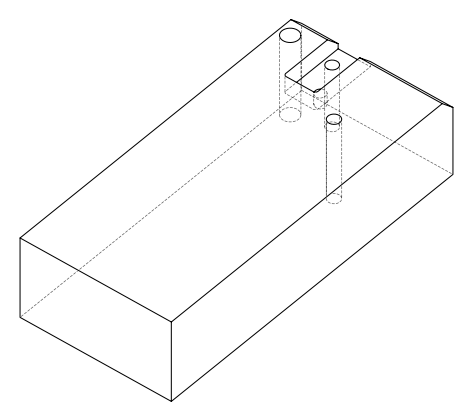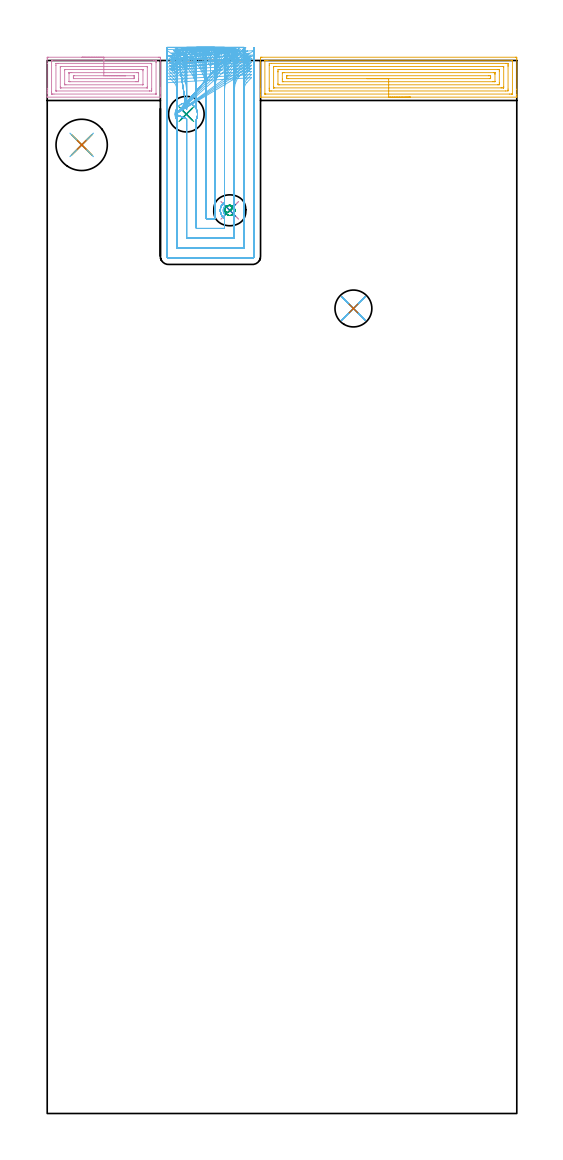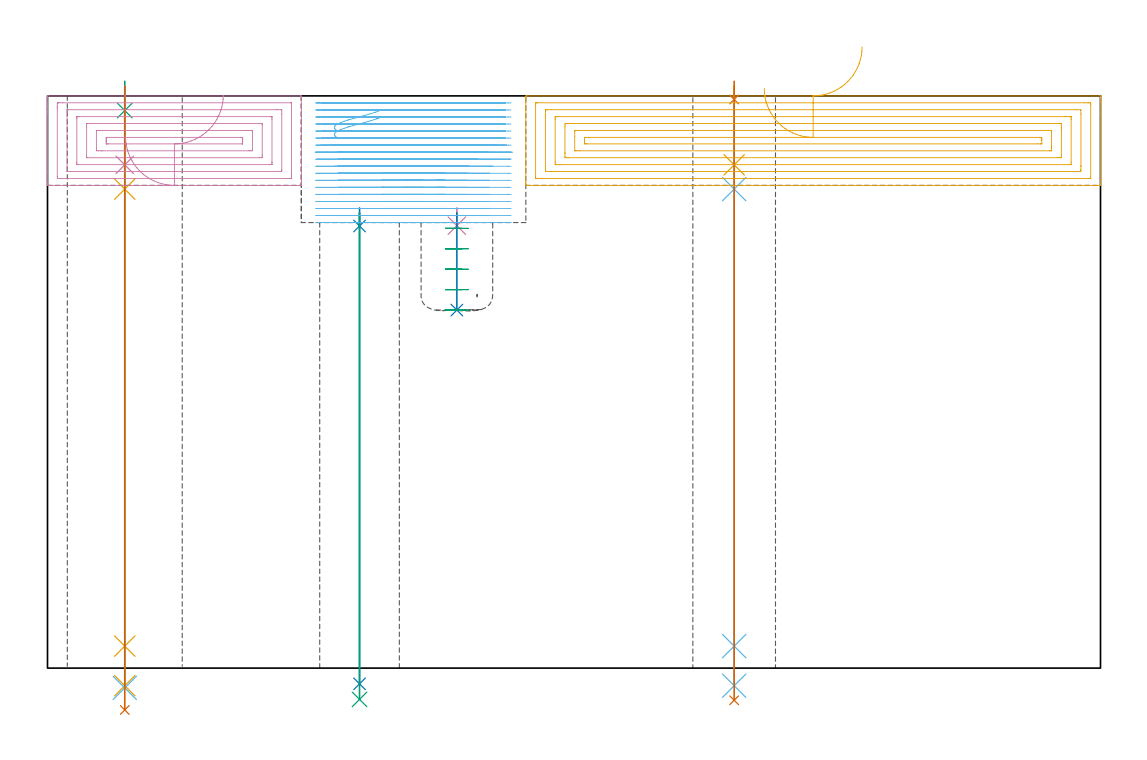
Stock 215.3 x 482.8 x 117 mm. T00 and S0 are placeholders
(PLAN: 18 operations, 13 tool changes, 58.2 min)
(1 SPOT_DRILL | STEP1HOLE | NXT0321_9005460120000 | 0.03 min | 3 mm3)
(2 SPOT_DRILL_1 | STEP1HOLE_1 | NXT0321_9005460120000 | 0.04 min | 2839 mm3)
(3 SPOT_DRILL_2 | STEP1HOLE_2 | NXT0321_9005460120000 | 0.05 min | 182 mm3)
(4 SPOT_DRILL_3 | STEP1POCKET | NXT0321_9005460120000 | 0.04 min | 2831 mm3)
(5 DRILL_BLIND_HOLE_INTO_CENTER | STEP1HOLE | NXT0301_065 | 0.07 min | 889 mm3)
(6 GUN_DRILL_THROUGH_HOLE | STEP1HOLE | UGT0307_006 | 0.58 min | 6562 mm3)
(7 DRILL_TO_ENLARGE_THROUGH_HOLE | STEP1HOLE | UGT0301_292 | 0.5 min | 18725 mm3)
(8 DRILL_THROUGH_HOLE_INTO_CENTER | STEP1HOLE_1 | NXT0301_065 | 0.39 min | 6302 mm3)
(9 DRILL_TO_ENLARGE_THROUGH_HOLE_1 | STEP1HOLE_1 | UGT0301_287 | 0.4 min | 15209 mm3)
(10 DRILL_BLIND_HOLE_INTO_CENTER_1 | STEP1HOLE_2 | NXT0301_065 | 0.07 min | 763 mm3)
(11 GUN_DRILL_THROUGH_HOLE_1 | STEP1HOLE_2 | UGT0307_006 | 0.57 min | 6561 mm3)
(12 DRILL_TO_ENLARGE_THROUGH_HOLE_2 | STEP1HOLE_2 | NXT0301_104 | 0.49 min | 10441 mm3)
(13 DRILL_TO_ENLARGE_THROUGH_HOLE_3 | STEP1HOLE_2 | UGT0301_056 | 0.51 min | 32737 mm3)
(14 DRILL_BLIND_HOLE_INTO_CENTER_2 | STEP1POCKET | NXT0301_128 | 0.09 min | 1974 mm3)
(15 MILL_ROUGH_BLIND_HOLE_CONTOUR | STEP1POCKET | UGT0201_089 | Spiral | 0.55 min | 2203 mm3)
(16 AREA_MILL | FG_CHAMFER_SURFACE | UGT0205_001 | 3.19 min | 9977 mm3)
(17 AREA_MILL_1 | FG_CHAMFER_SURFACE_1 | UGT0205_001 | 6.86 min | 20962 mm3)
(18 MILL_SLOT | SLOT_PARTIAL_RECTANGULAR | NXT0201_008 | Follow Part, ap 1.5, ae 75% | 43.83 min | 98975 mm3)
(TOOL NXT0321_9005460120000 | NC Spot Drill, 142deg, 12mm, Carbide, Uncoated | D12 PA142 FL30 Z2)
(TOOL NXT0301_065 | Carbide Drill 9.4mm [860.1-0940-075A1-MM 2214] | D9.4 PA140 FL98 Z2)
(TOOL UGT0307_006 | Gun Drill 9 mm | D9 PA130 FL24 Z1)
(TOOL UGT0301_292 | Twist Drill 16.9 mm | D16.9 PA118 FL120 Z2)
(TOOL UGT0301_287 | Twist Drill 16.3 mm | D16.3 PA118 FL125 Z2)
(TOOL NXT0301_104 | Carbide Drill 14mm [860.1-1400-112A1-MM 2214] | D14 PA140 FL123 Z2)
(TOOL UGT0301_056 | Twist Drill 23.5 mm | D23.5 PA118 FL155 Z2)
(TOOL NXT0301_128 | Carbide Drill 12mm [861.1-1200-036A1-GP GC34] | D12 PA150 FL37.4 Z2)
(TOOL UGT0201_089 | End mill 10 mm | D10 R3 FL22 Z4)
(TOOL UGT0205_001 | Chamfer Mill 20 x 3 x 45 deg. | D20 FL50 Z2)
(TOOL NXT0201_008 | ENDMILL 6mm [2P460-0600-NA 1630] | D6 FL26 Z6)
(OP 1 SPOT_DRILL)
G17 G21 G94 G90
T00 M6
G54
G17 G0 G90 X140.4 Y369.1 S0 M3
G43 Z127. H0
G94 G81 G98 Z116.273 F250. R120.
G80
M5
M2
(OP 2 SPOT_DRILL_1)
G17 G21 G94 G90
T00 M6
G54
G17 G0 G90 X63.8 Y458.2 S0 M3
G43 Z127. H0
G94 G81 G98 Z90.398 F250. R94.1
G80
M5
M2
(OP 3 SPOT_DRILL_2)
G17 G21 G94 G90
T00 M6
G54
G17 G0 G90 X15.8 Y444.1 S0 M3
G43 Z127. H0
G94 G81 G98 Z114. F250. R120.
G80
M5
M2
(OP 4 SPOT_DRILL_3)
G17 G21 G94 G90
T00 M6
G54
G17 G0 G90 X83.7 Y414.1 S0 M3
G43 Z127. H0
G94 G81 G98 Z90.467 F250. R94.1
G80
M5
M2
(OP 5 DRILL_BLIND_HOLE_INTO_CENTER)
G17 G21 G94 G90
T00 M6
G54
G17 G0 G90 X140.4 Y369.1 S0 M3
G43 Z127. H1
G94 G81 G98 Z102.9 F250. R119.
G80
M5
M2
(OP 6 GUN_DRILL_THROUGH_HOLE)
G17 G21 G94 G90
T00 M6
G54
G17 G0 G90 X140.4 Y369.1 M8
G43 Z127. H0
Z115.312
S716 M3
G94 G1 Z97.939 F125. M26
G4 X.084
Z4.5 F250.
G4 X.084
Z-3.598 F125.
G4 X.084
M5
M9
G0 Z115.312
Z127.
M2
(OP 7 DRILL_TO_ENLARGE_THROUGH_HOLE)
G17 G21 G94 G90
T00 M6
G54
G17 G0 G90 X140.4 Y369.1 S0 M3
G43 Z127. H0
G94 G73 G98 Z-6.577 F250. Q15.447 R119.
G80
M5
M2
(OP 8 DRILL_THROUGH_HOLE_INTO_CENTER)
G17 G21 G94 G90
T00 M6
G54
G17 G0 G90 X63.8 Y458.2 S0 M3
G43 Z127. H1
G94 G73 G98 Z-3.211 F250. Q8.574 R93.1
G80
M5
M2
(OP 9 DRILL_TO_ENLARGE_THROUGH_HOLE_1)
G17 G21 G94 G90
T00 M6
G54
G17 G0 G90 X63.8 Y458.2 S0 M3
G43 Z127. H0
G94 G73 G98 Z-6.397 F250. Q16.25 R93.1
G80
M5
M2
(OP 10 DRILL_BLIND_HOLE_INTO_CENTER_1)
G17 G21 G94 G90
T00 M6
G54
G17 G0 G90 X15.8 Y444.1 S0 M3
G43 Z127. H1
G94 G81 G98 Z102.9 F250. R119.
G80
M5
M2
(OP 11 GUN_DRILL_THROUGH_HOLE_1)
G17 G21 G94 G90
T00 M6
G54
G17 G0 G90 X15.8 Y444.1 M8
G43 Z127. H0
Z113.784
S716 M3
G94 G1 Z97.939 F125. M26
G4 X.084
Z4.5 F250.
G4 X.084
Z-3.598 F125.
G4 X.084
M5
M9
G0 Z113.784
Z127.
M2
(OP 12 DRILL_TO_ENLARGE_THROUGH_HOLE_2)
G17 G21 G94 G90
T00 M6
G54
G17 G0 G90 X15.8 Y444.1 S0 M3
G43 Z127. H1
G94 G73 G98 Z-4.048 F250. Q13.45 R119.
G80
M5
M2
(OP 13 DRILL_TO_ENLARGE_THROUGH_HOLE_3)
G17 G21 G94 G90
T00 M6
G54
G17 G0 G90 X15.8 Y444.1 S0 M3
G43 Z127. H0
G94 G73 G98 Z-8.56 F250. Q20.927 R119.
G80
M5
M2
(OP 14 DRILL_BLIND_HOLE_INTO_CENTER_2)
G17 G21 G94 G90
T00 M6
G54
G17 G0 G90 X83.7 Y414.1 S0 M3
G43 Z127. H1
G94 G81 G98 Z73.2 F250. R93.1
G80
M5
M2
(OP 15 MILL_ROUGH_BLIND_HOLE_CONTOUR)
G17 G21 G94 G90
T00 M6
G54
G17 G0 G90 X83.7 Y414.1 S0 M3
G43 Z127. H0
Z89.92
G94 G3 X83.903 Y416.247 R1.083 F250.
X81.392 Y414.54 R2.147
X83.26 Y411.792 R2.35
X81.392 Y414.54 R-2.35
X82.326 Y413.166 R1.175
X83.7 Y414.1 R1.175
G0 Z127.
Z85.74
G3 X83.903 Y416.247 R1.083
X81.392 Y414.54 R2.147
X83.26 Y411.792 R2.35
X81.392 Y414.54 R-2.35
X82.326 Y413.166 R1.175
X83.7 Y414.1 R1.175
G0 Z127.
Z81.56
G3 X83.903 Y416.247 R1.083
X81.392 Y414.54 R2.147
X83.26 Y411.792 R2.35
X81.392 Y414.54 R-2.35
X82.326 Y413.166 R1.175
X83.7 Y414.1 R1.175
G0 Z127.
Z77.38
G3 X83.903 Y416.247 R1.083
X81.392 Y414.54 R2.147
X83.26 Y411.792 R2.35
X81.392 Y414.54 R-2.35
X82.326 Y413.166 R1.175
X83.7 Y414.1 R1.175
G0 Z127.
Z73.2
G3 X83.903 Y416.247 R1.083
X81.392 Y414.54 R2.147
X83.26 Y411.792 R2.35
X81.392 Y414.54 R-2.35
X82.326 Y413.166 R1.175
X83.7 Y414.1 R1.175
G0 Z127.
M5
M2
(OP 16 AREA_MILL)
G17 G21 G94 G90
T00 M6
G54
G17 G0 G90 X15.95 Y484.3 S1061 M3
G43 Z127. H0
Z108.7
G94 G1 X15.988 Z107.828 F250.
X16.102 Z106.963
X16.291 Z106.112
X16.553 Z105.28
X16.887 Z104.474
X17.29 Z103.7
X17.758 Z102.964
X18.29 Z102.272
X18.879 Z101.629
X19.522 Z101.039
X20.214 Z100.508
X20.95 Z100.04
X21.724 Z99.637
X22.53 Z99.303
X23.362 Z99.041
X24.214 Z98.852
X25.078 Z98.738
X25.95 Z98.7
X50.935
X51.324 Y484.299 Z98.701
X51.709 Y484.295 Z98.703
X51.89 Y484.292 Z98.705
X51.894 Y483.916 Z99.081
X51.9 Y483.349 Z99.647
Y470.457 Z112.538
Y469.89 Z113.104
Y469.271 Z113.727
Y469.014 Z113.983
Y468.394 Z114.603
Y468.137 Z114.859
Y467.623 Z115.376
Y466.225 Z116.774
X51.897 Y466.11 Z116.883
X51.89 Y466.002 Z116.989
X51.769 Y466. Z117.
X0.13
X0.01 Y466.002 Z116.989
X0.003 Y466.11 Z116.883
X0. Y466.225 Z116.774
Y467.623 Z115.376
Y468.137 Z114.859
Y468.394 Z114.603
Y469.014 Z113.983
Y469.271 Z113.727
Y469.89 Z113.104
Y481.428 Z101.569
Y483.916 Z99.081
X0.004 Y484.23 Z98.767
X0.01 Y484.292 Z98.705
X0.074 Y484.299 Z98.699
X0.576 Y484.3 Z98.7
X25.95
Y482.886 Z100.114
X48.81
X49.544 Y482.884 Z100.116
X49.703 Y482.883 Z100.117
X49.866 Y482.879 Z100.121
X49.89 Y482.826 Z100.174
X49.896 Y482.693 Z100.307
X49.899 Y482.163 Z100.837
X49.9 Y481.812 Z101.188
X49.899 Y467.787 Z115.213
X49.892 Y467.436 Z115.564
X49.889 Y467.42 Z115.58
X49.886 Y467.418 Z115.582
X49.865 Y467.416 Z115.584
X49.819 Y467.415 Z115.585
X49.727 Y467.414 Z115.586
X3.09
X2.356 Y467.416 Z115.584
X2.197 Y467.417 Z115.583
X2.034 Y467.421 Z115.579
X2.01 Y467.474 Z115.526
X2.004 Y467.607 Z115.393
X2.001 Y468.137 Z114.863
X2. Y468.488 Z114.512
X2.001 Y482.513 Z100.487
X2.008 Y482.864 Z100.136
X2.011 Y482.88 Z100.12
X2.014 Y482.882 Z100.118
X2.035 Y482.885 Z100.116
X2.081 Y482.886 Z100.114
X2.173
X25.95
Y481.472 Z101.528
X47.575 Y481.471 Z101.529
X47.763 Y481.47 Z101.53
X47.825 Y481.468 Z101.532
X47.872 Y481.465 Z101.535
X47.89 Y481.456 Z101.544
X47.893 Y481.421 Z101.579
X47.898 Y481.286 Z101.714
X47.9 Y481.152 Z101.848
Y469.755 Z113.245
X47.898 Y469.014 Z113.986
X47.896 Y468.883 Z114.117
X47.891 Y468.84 Z114.16
X47.856 Y468.835 Z114.165
X47.763 Y468.834 Z114.166
X47.06 Y468.829 Z114.171
X46.873
X4.325
X4.137 Y468.83 Z114.17
X4.075 Y468.832 Z114.168
X4.028 Y468.835 Z114.165
X4.01 Y468.844 Z114.156
X4.007 Y468.879 Z114.121
X4.003 Y469.014 Z113.986
X4. Y469.148 Z113.852
Y480.545 Z102.455
X4.002 Y481.286 Z101.714
X4.004 Y481.417 Z101.583
X4.009 Y481.46 Z101.54
X4.044 Y481.465 Z101.535
X4.137 Y481.467 Z101.533
X4.84 Y481.471 Z101.529
X5.027 Y481.472 Z101.528
X25.95
Y480.057 Z102.943
X45.45
X45.793 Y480.054 Z102.946
X45.866 Y480.051 Z102.949
X45.89 Y480.049 Z102.951
X45.893 Y480.015 Z102.985
X45.896 Y479.935 Z103.065
X45.9 Y479.614 Z103.386
Y479.533 Z103.467
Y470.767 Z112.233
X45.896 Y470.369 Z112.631
X45.892 Y470.27 Z112.73
X45.89 Y470.251 Z112.749
X45.865 Y470.249 Z112.751
X45.802 Y470.246 Z112.754
X45.624 Y470.243 Z112.757
X6.45
X6.107 Y470.246 Z112.754
X6.034 Y470.249 Z112.751
X6.01 Y470.251 Z112.749
X6.007 Y470.285 Z112.715
X6.004 Y470.365 Z112.635
X6. Y470.686 Z112.314
Y479.533 Z103.467
X6.004 Y479.931 Z103.069
X6.008 Y480.03 Z102.97
X6.01 Y480.049 Z102.951
X6.035 Y480.051 Z102.949
X6.098 Y480.054 Z102.946
X6.276 Y480.057 Z102.943
X25.95
Y478.643 Z104.357
X43.325
X43.75 Y478.638 Z104.362
X43.855 Y478.636 Z104.364
X43.89 Y478.629 Z104.371
X43.893 Y478.592 Z104.408
X43.896 Y478.505 Z104.495
X43.9 Y478.077 Z104.923
Y471.941 Z111.059
X43.897 Y471.747 Z111.253
X43.893 Y471.678 Z111.322
X43.89 Y471.663 Z111.337
X43.885 Y471.661 Z111.339
X43.859 Y471.659 Z111.341
X43.75 Y471.658 Z111.342
X8.575 Y471.657 Z111.343
X8.15 Y471.662 Z111.338
X8.045 Y471.664 Z111.336
X8.01 Y471.671 Z111.329
X8.007 Y471.708 Z111.292
X8.004 Y471.795 Z111.205
X8. Y472.223 Z110.777
Y478.359 Z104.641
X8.003 Y478.553 Z104.447
X8.007 Y478.622 Z104.378
X8.01 Y478.637 Z104.363
X8.015 Y478.639 Z104.361
X8.041 Y478.641 Z104.359
X8.15 Y478.643 Z104.357
X25.95
Y477.229 Z105.771
X41.2
X41.531 Y477.227 Z105.773
X41.86 Y477.222 Z105.778
X41.89 Y477.218 Z105.782
X41.895 Y477.186 Z105.814
X41.899 Y477.121 Z105.879
X41.9 Y474.273 Z108.727
Y473.397 Z109.603
X41.898 Y473.215 Z109.785
X41.895 Y473.124 Z109.876
X41.89 Y473.084 Z109.916
X41.855 Y473.077 Z109.923
X41.531 Y473.074 Z109.926
X40.971 Y473.071 Z109.929
X40.64
X10.7
X10.369 Y473.073 Z109.927
X10.04 Y473.078 Z109.922
X10.01 Y473.082 Z109.918
X10.005 Y473.114 Z109.886
X10.001 Y473.179 Z109.821
X10. Y476.903 Z106.097
X10.002 Y477.085 Z105.915
X10.005 Y477.176 Z105.824
X10.01 Y477.216 Z105.784
X10.045 Y477.223 Z105.777
X10.369 Y477.227 Z105.773
X10.929 Y477.229 Z105.771
X11.26
X25.95
Y475.815 Z107.185
X39.75 Y475.814 Z107.186
X39.846 Y475.813 Z107.187
X39.874 Y475.811 Z107.189
X39.882 Y475.809 Z107.191
X39.89 Y475.789 Z107.211
X39.895 Y475.593 Z107.407
X39.899 Y475.298 Z107.702
X39.9 Y475.15 Z107.85
Y475.003 Z107.997
X39.898 Y474.855 Z108.145
X39.891 Y474.56 Z108.44
X39.888 Y474.491 Z108.509
X39.875 Y474.489 Z108.511
X39.834 Y474.487 Z108.513
X39.75 Y474.486 Z108.514
X39.535 Y474.485 Z108.515
X12.15 Y474.486 Z108.514
X12.054 Y474.487 Z108.513
X12.026 Y474.489 Z108.511
X12.018 Y474.491 Z108.509
X12.01 Y474.511 Z108.489
X12.005 Y474.707 Z108.293
X12.001 Y475.002 Z107.998
X12. Y475.15 Z107.85
Y475.298 Z107.702
X12.002 Y475.445 Z107.555
X12.009 Y475.74 Z107.26
X12.012 Y475.809 Z107.191
X12.025 Y475.811 Z107.189
X12.066 Y475.813 Z107.187
X12.15 Y475.814 Z107.186
X12.365 Y475.815 Z107.185
X25.95
X26.822 Z107.223
X27.686 Z107.337
X28.538 Z107.526
X29.37 Z107.788
X30.176 Z108.122
X30.95 Z108.525
X31.686 Z108.994
X32.378 Z109.525
X33.021 Z110.114
X33.61 Z110.757
X34.142 Z111.449
X34.61 Z112.185
X35.013 Z112.959
X35.347 Z113.765
X35.609 Z114.597
X35.798 Z115.449
X35.912 Z116.314
X35.95 Z117.185
G0 Z127.
M5
M2
(OP 17 AREA_MILL_1)
G17 G21 G94 G90
T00 M6
G54
G17 G0 G90 X166.55 Y466. S1061 M3
G43 Z127. H0
G94 G1 X166.512 Z126.128 F250.
X166.398 Z125.263
X166.209 Z124.412
X165.947 Z123.58
X165.613 Z122.774
X165.21 Z122.
X164.742 Z121.264
X164.21 Z120.572
X163.621 Z119.929
X162.978 Z119.339
X162.286 Z118.808
X161.55 Z118.34
X160.776 Z117.937
X159.97 Z117.603
X159.138 Z117.341
X158.287 Z117.152
X157.422 Z117.038
X156.55 Z117.
X97.982
X97.81 Y466.002 Z116.988
X97.802 Y466.155 Z116.837
X97.8 Y466.313 Z116.687
Y466.545 Z116.454
Y467.26 Z115.734
Y468.495 Z114.502
Y469.014 Z113.981
Y469.631 Z113.365
Y483.657 Z99.341
X97.803 Y483.916 Z99.081
X97.81 Y484.293 Z98.705
X98.041 Y484.297 Z98.701
X98.429 Y484.3 Z98.7
X214.671
X215.059 Y484.297 Z98.701
X215.29 Y484.293 Z98.705
X215.296 Y483.916 Z99.081
X215.3 Y483.299 Z99.698
Y469.631 Z113.365
Y467.26 Z115.734
Y466.545 Z116.454
Y466.313 Z116.687
X215.298 Y466.155 Z116.837
X215.29 Y466.002 Z116.988
X215.118 Y466. Z117.
X156.55
Y467.414 Z115.586
X100.218 Y467.415 Z115.585
X100.06 Y467.416 Z115.584
X99.859 Y467.42 Z115.58
X99.816 Y467.421 Z115.579
X99.81 Y467.447 Z115.553
X99.806 Y467.482 Z115.518
X99.801 Y467.669 Z115.331
Y482.572 Z100.428
X99.803 Y482.709 Z100.291
X99.808 Y482.818 Z100.182
X99.813 Y482.879 Z100.121
X99.85 Y482.88 Z100.12
X100.218 Y482.885 Z100.115
X100.375
X101.112 Y482.886 Z100.114
X212.882 Y482.885 Z100.115
X213.041 Y482.884 Z100.116
X213.241 Y482.88 Z100.12
X213.284 Y482.879 Z100.121
X213.29 Y482.853 Z100.147
X213.294 Y482.818 Z100.182
X213.299 Y482.631 Z100.369
Y467.728 Z115.272
X213.297 Y467.591 Z115.409
X213.292 Y467.482 Z115.518
X213.287 Y467.421 Z115.579
X213.25 Y467.42 Z115.58
X212.882 Y467.415 Z115.585
X212.725
X211.988 Y467.414 Z115.586
X156.55
Y468.828 Z114.172
X102.9 Y468.829 Z114.171
X102.194 Y468.83 Z114.17
X102.006 Y468.832 Z114.168
X101.827 Y468.835 Z114.165
X101.81 Y469.014 Z113.986
X101.804 Y469.212 Z113.788
X101.8 Y469.89 Z113.11
Y470.092 Z112.908
X101.801 Y480.611 Z102.389
X101.81 Y481.286 Z101.714
X101.824 Y481.465 Z101.535
X102.9 Y481.471 Z101.529
X210.2
X210.907 Y481.47 Z101.53
X211.094 Y481.468 Z101.532
X211.274 Y481.465 Z101.535
X211.29 Y481.286 Z101.714
X211.297 Y481.088 Z101.912
X211.3 Y480.41 Z102.59
Y480.208 Z102.792
X211.299 Y469.689 Z113.311
X211.29 Y469.014 Z113.986
X211.276 Y468.835 Z114.165
X210.2 Y468.829 Z114.171
X156.55 Y468.828 Z114.172
Y470.243 Z112.757
X104.329
X103.95 Y470.244 Z112.756
X103.886 Y470.246 Z112.754
X103.821 Y470.25 Z112.75
X103.81 Y470.256 Z112.744
X103.806 Y470.279 Z112.721
X103.803 Y470.332 Z112.668
X103.8 Y470.761 Z112.239
Y479.528 Z103.472
X103.804 Y479.969 Z103.031
X103.807 Y480.023 Z102.977
X103.809 Y480.045 Z102.955
X103.835 Y480.05 Z102.95
X103.976 Y480.054 Z102.946
X104.155 Y480.056 Z102.944
X104.689 Y480.057 Z102.943
X105.048
X208.771
X209.15 Y480.056 Z102.944
X209.214 Y480.054 Z102.946
X209.279 Y480.05 Z102.95
X209.291 Y480.044 Z102.956
X209.294 Y480.021 Z102.979
X209.297 Y479.968 Z103.032
X209.3 Y479.539 Z103.461
Y470.772 Z112.228
X209.296 Y470.331 Z112.669
X209.293 Y470.277 Z112.723
X209.291 Y470.255 Z112.745
X209.265 Y470.25 Z112.75
X209.124 Y470.246 Z112.754
X208.945 Y470.244 Z112.756
X208.411 Y470.243 Z112.757
X208.052
X156.55
Y471.657 Z111.343
X106.463
X106.034 Y471.661 Z111.339
X105.828 Y471.664 Z111.336
X105.81 Y471.778 Z111.222
X105.801 Y472.306 Z110.694
X105.8 Y477.567 Z105.433
X105.802 Y477.78 Z105.22
X105.809 Y478.434 Z104.566
X105.826 Y478.636 Z104.364
X106.037 Y478.639 Z104.361
X106.491 Y478.643 Z104.357
X206.637
X207.066 Y478.639 Z104.361
X207.272 Y478.636 Z104.364
X207.29 Y478.522 Z104.478
X207.299 Y477.994 Z105.006
X207.3 Y472.733 Z110.267
X207.299 Y472.52 Z110.48
X207.291 Y471.866 Z111.134
X207.274 Y471.664 Z111.336
X207.063 Y471.661 Z111.339
X206.61 Y471.657 Z111.343
X156.55
Y473.071 Z109.929
X108.265 Y473.072 Z109.928
X107.933 Y473.073 Z109.927
X107.839 Y473.076 Z109.924
X107.816 Y473.078 Z109.922
X107.81 Y473.087 Z109.913
X107.806 Y473.123 Z109.877
X107.802 Y473.245 Z109.755
X107.8 Y474.273 Z108.727
X107.801 Y477.131 Z105.869
X107.803 Y477.188 Z105.812
X107.808 Y477.215 Z105.785
X107.811 Y477.222 Z105.778
X107.823 Y477.224 Z105.776
X107.935 Y477.227 Z105.773
X108.265 Y477.229 Z105.771
X108.827
X204.835 Y477.228 Z105.772
X205.167 Y477.227 Z105.773
X205.261 Y477.224 Z105.776
X205.284 Y477.222 Z105.778
X205.29 Y477.213 Z105.787
X205.294 Y477.177 Z105.823
X205.298 Y477.055 Z105.945
X205.299 Y476.903 Z106.097
X205.3 Y476.447 Z106.553
X205.299 Y473.169 Z109.831
X205.297 Y473.112 Z109.888
X205.292 Y473.085 Z109.915
X205.289 Y473.078 Z109.922
X205.277 Y473.076 Z109.924
X205.165 Y473.073 Z109.927
X204.835 Y473.071 Z109.929
X204.273
X156.55
Y474.485 Z108.515
X110.731
X110.054 Y474.487 Z108.513
X109.833 Y474.49 Z108.51
X109.81 Y474.492 Z108.508
X109.807 Y474.498 Z108.502
X109.802 Y474.52 Z108.48
X109.801 Y475.15 Z107.85
Y475.398 Z107.602
X109.806 Y475.647 Z107.353
X109.81 Y475.806 Z107.194
X109.885 Y475.809 Z107.191
X110.054 Y475.812 Z107.188
X110.27 Y475.814 Z107.186
X202.369 Y475.815 Z107.185
X203.046 Y475.813 Z107.187
X203.267 Y475.81 Z107.19
X203.29 Y475.808 Z107.192
X203.293 Y475.802 Z107.198
X203.298 Y475.78 Z107.22
X203.299 Y475.15 Z107.85
Y474.902 Z108.098
X203.294 Y474.653 Z108.347
X203.29 Y474.494 Z108.506
X203.215 Y474.491 Z108.509
X203.046 Y474.488 Z108.512
X202.83 Y474.486 Z108.514
X156.55 Y474.485 Z108.515
X155.678 Z108.553
X154.814 Z108.667
X153.962 Z108.855
X153.13 Z109.118
X152.324 Z109.452
X151.55 Z109.854
X150.814 Z110.323
X150.122 Z110.854
X149.479 Z111.444
X148.89 Z112.087
X148.359 Z112.779
X147.89 Z113.515
X147.487 Z114.289
X147.153 Z115.095
X146.891 Z115.927
X146.702 Z116.778
X146.588 Z117.643
X146.55 Z118.515
G0 Z127.
M5
M2
(OP 18 MILL_SLOT)
G17 G21 G94 G90
T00 M6
G54
G17 G0 G90 X68.37 Y487.884 S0 M3
G43 Z127. H1
Z115.561
G94 G1 X70.528 Y485.8 F250.
G2 X74.849 Y480.018 R22.5 F500.
G1 X74.85 Y476.743
X74.849 Y480.018
G2 X79.17 Y485.8 R22.5
G1 X81.328 Y487.884 F250.
X60.075 Y487.112
X62.773 Y485.8
G2 X72.9 Y469.613 R18. F500.
G1 Y410.3
X76.8
Y469.615
G2 X86.923 Y485.8 R18.
G1 X89.621 Y487.113 F250.
X56.035 Y483.396 F500.
X58.9 Y482.507 F250.
G2 X68.4 Y469.613 R13.5 F500.
G1 Y460.487
G2 X68.54 Y456.19 R5.117
G1 X68.4 Y455.923
Y405.8
X81.3
Y412.328
X80.972 Y412.859
G2 X81.3 Y415.87 R2.992
G1 Y469.615
G2 X90.8 Y482.509 R13.5
G1 X93.665 Y483.398 F250.
X56.212 Y479.009 F500.
X58.899 Y477.675 F250.
G2 X63.9 Y469.613 R9. F500.
G1 Y463.336
Y460.336 F250.
G0 Z127.
X56.04 Y474.9
Z115.561
G1 X58.13 Y472.747
G2 X59.4 Y469.613 R4.5 F500.
G1 Y460.868
Y457.868 F250.
X63.9 Y456.056
Y453.056
Y401.3 F500.
X85.8
Y411.978
Y414.978 F250.
Y413.23
Y416.23
Y469.615 F500.
G2 X90.801 Y477.677 R9.
G1 X93.488 Y479.011 F250.
X59.4 Y458.539 F500.
Y455.539 F250.
Y396.8 F500.
X90.3
Y469.615
G2 X91.572 Y472.751 R4.5
G1 X93.663 Y474.902 F250.
X54.9 Y472.613 F500.
Y469.613 F250.
Y392.9 F500.
G3 X55.5 Y392.3 R0.6
G1 X94.2
G3 X94.8 Y392.9 R0.6
G1 Y469.615
Y472.615 F250.
G0 Z127.
X69.926 Y488.066
Z114.122
G1 X71.893 Y485.8
G2 X74.85 Y481.457 R22.5 F500.
G1 Y478.182
Y481.457
G2 X77.806 Y485.8 R22.5
G1 X79.772 Y488.066 F250.
X62.762 Y487.52
X65.22 Y485.8
G2 X72.9 Y471.052 R18. F500.
G1 Y410.3
X76.8
Y471.054
G2 X84.478 Y485.8 R18.
G1 X86.935 Y487.52 F250.
X56.251 Y484.815 F500.
X59.102 Y483.882 F250.
G2 X68.4 Y471.052 R13.5 F500.
G1 Y460.487
G2 X68.54 Y456.19 R5.117
G1 X68.4 Y455.923
Y405.8
X81.3
Y412.328
X80.972 Y412.859
G2 X81.3 Y415.87 R2.992
G1 Y471.054
G2 X90.598 Y483.883 R13.5
G1 X93.449 Y484.817 F250.
X56.212 Y480.448 F500.
X58.899 Y479.115 F250.
G2 X63.9 Y471.052 R9. F500.
G1 Y463.336
Y460.336 F250.
G0 Z127.
X56.04 Y476.339
Z114.122
G1 X58.13 Y474.186
G2 X59.4 Y471.052 R4.5 F500.
G1 Y460.868
Y457.868 F250.
X63.9 Y456.056
Y453.056
Y401.3 F500.
X85.8
Y411.978
Y414.978 F250.
Y413.23
Y416.23
Y471.054 F500.
G2 X90.801 Y479.116 R9.
G1 X93.488 Y480.45 F250.
X59.4 Y458.539 F500.
Y455.539 F250.
Y396.8 F500.
X90.3
Y471.054
G2 X91.572 Y474.19 R4.5
G1 X93.663 Y476.341 F250.
X54.9 Y474.052 F500.
Y471.052 F250.
Y392.9 F500.
G3 X55.5 Y392.3 R0.6
G1 X94.2
G3 X94.8 Y392.9 R0.6
G1 Y471.054
Y474.054 F250.
G0 Z127.
X71.267 Y488.219
Z112.683
G1 X73.042 Y485.8
G2 X74.85 Y482.896 R22.5 F500.
G1 Y479.621
Y482.896
G2 X76.657 Y485.8 R22.5
G1 X78.431 Y488.219 F250.
X64.801 Y487.82
X67.019 Y485.8
G2 X72.9 Y472.491 R18. F500.
G1 Y410.3
X76.8
Y472.493
G2 X82.679 Y485.8 R18.
G1 X84.897 Y487.82 F250.
X57.109 Y486.143
X59.896 Y485.033
G2 X68.4 Y472.491 R13.5 F500.
G1 Y460.487
G2 X68.54 Y456.19 R5.117
G1 X68.4 Y455.923
Y405.8
X81.3
Y412.328
X80.972 Y412.859
G2 X81.3 Y415.87 R2.992
G1 Y472.493
G2 X89.803 Y485.034 R13.5
G1 X92.589 Y486.144 F250.
X56.212 Y481.887 F500.
X58.9 Y480.554 F250.
G2 X63.9 Y472.491 R9. F500.
G1 Y463.336
Y460.336 F250.
G0 Z127.
X56.04 Y477.778
Z112.683
G1 X58.129 Y475.625
G2 X59.4 Y472.491 R4.5 F500.
G1 Y460.868
Y457.868 F250.
X63.9 Y456.056
Y453.056
Y401.3 F500.
X85.8
Y411.978
Y414.978 F250.
Y413.23
Y416.23
Y472.493 F500.
G2 X90.8 Y480.555 R9.
G1 X93.488 Y481.889 F250.
X59.4 Y458.539 F500.
Y455.539 F250.
Y396.8 F500.
X90.3
Y472.493
G2 X91.572 Y475.629 R4.5
G1 X93.663 Y477.78 F250.
X54.9 Y475.491 F500.
Y472.491 F250.
Y392.9 F500.
G3 X55.5 Y392.3 R0.6
G1 X94.2
G3 X94.8 Y392.9 R0.6
G1 Y472.493
Y475.493 F250.
G0 Z127.
X72.432 Y488.349
Z111.244
G1 X74.014 Y485.8
G2 X74.85 Y484.335 R22.5 F500.
G1 Y481.06
Y484.335
G2 X75.685 Y485.8 R22.5
G1 X77.267 Y488.349 F250.
X66.453 Y488.055
X68.432 Y485.8
G2 X72.9 Y473.93 R18. F500.
G1 Y410.3
X76.8
Y473.932
G2 X81.267 Y485.8 R18.
G1 X83.245 Y488.056 F250.
X58.777 Y487.205
X61.406 Y485.759
G2 X68.4 Y473.93 R13.5 F500.
G1 Y460.487
G2 X68.54 Y456.19 R5.117
G1 X68.4 Y455.923
Y405.8
X81.3
Y412.328
X80.972 Y412.859
G2 X81.3 Y415.87 R2.992
G1 Y473.932
G2 X88.292 Y485.759 R13.5
G1 X90.92 Y487.206 F250.
X56.212 Y483.326 F500.
X58.9 Y481.993 F250.
G2 X63.9 Y473.93 R9. F500.
G1 Y463.336
Y460.336 F250.
G0 Z127.
X56.04 Y479.217
Z111.244
G1 X58.129 Y477.064
G2 X59.4 Y473.93 R4.5 F500.
G1 Y460.868
Y457.868 F250.
X63.9 Y456.056
Y453.056
Y401.3 F500.
X85.8
Y411.978
Y414.978 F250.
Y413.23
Y416.23
Y473.932 F500.
G2 X90.8 Y481.994 R9.
G1 X93.488 Y483.328 F250.
X59.4 Y458.539 F500.
Y455.539 F250.
Y396.8 F500.
X90.3
Y473.932
G2 X91.573 Y477.068 R4.5
G1 X93.663 Y479.219 F250.
X54.9 Y476.93 F500.
Y473.93 F250.
Y392.9 F500.
G3 X55.5 Y392.3 R0.6
G1 X94.2
G3 X94.8 Y392.9 R0.6
G1 Y473.932
Y476.932 F250.
G0 Z127.
X73.445 Y488.458
Z109.805
G1 X74.836 Y485.8
X74.85 Y485.774
Y482.499
Y485.774
X74.863 Y485.8
X76.254 Y488.458
X67.831 Y488.245
X69.57 Y485.8
G2 X72.9 Y475.369 R18. F500.
G1 Y410.3
X76.8
Y475.371
G2 X80.129 Y485.8 R18.
G1 X81.867 Y488.245 F250.
X61.152 Y487.705
X63.47 Y485.8
G2 X68.4 Y475.369 R13.5 F500.
G1 Y460.487
G2 X68.54 Y456.19 R5.117
G1 X68.4 Y455.923
Y405.8
X81.3
Y410.519
X80.919 Y410.788
X80.881 Y410.818
X80.392 Y411.288
X79.866 Y412.063
X79.674 Y412.491
X79.487 Y413.116
X79.386 Y413.659
X79.383 Y414.243
X79.424 Y414.822
X79.567 Y415.371
X79.826 Y416.068
X79.834 Y416.084
G2 X81.243 Y417.655 R4.258
G1 X81.3 Y417.693
Y475.371
G2 X86.228 Y485.8 R13.5
G1 X88.545 Y487.705 F250.
X56.284 Y484.755 F500.
X58.961 Y483.401 F250.
G2 X63.9 Y475.369 R9. F500.
G1 Y463.336
Y460.336 F250.
G0 Z127.
X56.04 Y480.656
Z109.805
G1 X58.129 Y478.503
G2 X59.4 Y475.369 R4.5 F500.
G1 Y460.868
Y457.868 F250.
X63.9 Y456.056
Y453.056
Y401.3 F500.
X85.8
Y410.318
Y413.318 F250.
Y414.873
Y417.873
Y475.371 F500.
G2 X90.739 Y483.403 R9.
G1 X93.416 Y484.756 F250.
G0 X68.39 Y460.505 Z114.244
G1 X68.075 Y461.069 Z114.071
X67.894 Y461.337 Z113.985
X67.51 Y461.782 Z113.827
X67.079 Y462.181 Z113.67
X66.817 Y462.37 Z113.583
X66.077 Y462.818 Z113.352
X65.561 Y463.035 Z113.202
X64.932 Y463.218 Z113.026
X64.324 Y463.318 Z112.861
X63.715 Y463.344 Z112.698
X63.106 Y463.298 Z112.534
X62.497 Y463.177 Z112.368
X61.842 Y462.96 Z112.183
X61.573 Y462.842 Z112.104
X61.323 Y462.711 Z112.028
X60.632 Y462.254 Z111.807
X60.003 Y461.676 Z111.577
X59.456 Y460.96 Z111.336
X59.284 Y460.686 Z111.249
X58.979 Y460.017 Z111.052
X58.771 Y459.312 Z110.855
X58.664 Y458.585 Z110.659
X58.659 Y457.85 Z110.462
X58.757 Y457.122 Z110.265
X58.842 Y456.81 Z110.178
X59.089 Y456.135 Z109.986
X59.4 Y455.539 Z109.805
Y396.8 F500.
X90.3
Y475.371
G2 X91.573 Y478.507 R4.5
G1 X93.663 Y480.658 F250.
X54.9 Y478.369 F500.
Y475.369 F250.
Y392.9 F500.
G3 X55.5 Y392.3 R0.6
G1 X94.2
G3 X94.8 Y392.9 R0.6
G1 Y475.371
Y478.371 F250.
G0 Z127.
X68.998 Y488.399
Z108.367
G1 X70.496 Y485.8
G2 X72.9 Y476.813 R18. F500.
G1 Y410.3
X76.8
Y476.81
G2 X79.206 Y485.8 R18.
G1 X80.704 Y488.399 F250.
X62.976 Y488.039
X64.974 Y485.8
G2 X68.4 Y476.813 R13.5 F500.
G1 Y460.487
G2 X68.539 Y456.188 R5.118
G1 X68.4 Y455.923
Y405.8
X81.3
Y410.519
X80.919 Y410.789
X80.881 Y410.818
X80.391 Y411.289
X80.142 Y411.655
X79.866 Y412.063
X79.674 Y412.491
X79.487 Y413.116
X79.386 Y413.659
X79.383 Y414.243
X79.424 Y414.822
X79.567 Y415.371
X79.826 Y416.067
X79.835 Y416.085
G2 X81.243 Y417.655 R4.255
G1 X81.3 Y417.693
Y476.81
G2 X84.729 Y485.8 R13.5
G1 X86.727 Y488.038 F250.
X56.895 Y486.087
X59.478 Y484.562
G2 X63.9 Y476.813 R9. F500.
G1 Y463.336
Y460.336 F250.
G0 Z127.
X56.041 Y482.099
Z108.367
G1 X58.13 Y479.946
G2 X59.4 Y476.813 R4.5 F500.
G1 Y460.868
Y457.868 F250.
X63.9 Y456.056
Y453.056
Y401.3 F500.
X85.8
Y410.318
Y413.318 F250.
Y414.874
Y417.874
Y476.81 F500.
G2 X90.224 Y484.56 R9.
G1 X92.807 Y486.085 F250.
G0 X68.39 Y460.505 Z112.805
G1 X68.076 Y461.067 Z112.633
X67.896 Y461.335 Z112.546
X67.823 Y461.427 Z112.515
X67.606 Y461.665 Z112.428
X67.388 Y461.904 Z112.342
X67.202 Y462.076 Z112.274
X66.818 Y462.37 Z112.145
X66.077 Y462.818 Z111.912
X65.563 Y463.034 Z111.763
X64.932 Y463.218 Z111.587
X64.324 Y463.318 Z111.422
X63.715 Y463.344 Z111.258
X63.106 Y463.298 Z111.095
X62.497 Y463.177 Z110.928
X61.842 Y462.96 Z110.744
X61.573 Y462.842 Z110.665
X61.324 Y462.712 Z110.59
X60.632 Y462.254 Z110.367
X60.003 Y461.676 Z110.138
X59.61 Y461.161 Z109.965
X59.456 Y460.96 Z109.897
X59.284 Y460.686 Z109.81
X58.931 Y459.883 Z109.575
X58.717 Y459.032 Z109.34
X58.648 Y458.157 Z109.105
X58.725 Y457.29 Z108.872
X58.757 Y457.122 Z108.826
X58.842 Y456.81 Z108.739
X59.089 Y456.135 Z108.547
X59.4 Y455.539 Z108.367
Y396.8 F500.
X90.3
Y476.81
G2 X91.573 Y479.946 R4.5
G1 X93.664 Y482.098 F250.
X54.9 Y479.813 F500.
Y476.813 F250.
Y392.9 F500.
G3 X55.5 Y392.3 R0.6
G1 X94.2
G3 X94.8 Y392.9 R0.6
G1 Y476.81
Y479.81 F250.
G0 Z127.
X70.014 Y488.527
Z106.928
G1 X71.264 Y485.8
G2 X72.9 Y478.301 R18. F500.
G1 Y410.3
X76.8
Y478.295
G2 X78.439 Y485.8 R18.
G1 X79.69 Y488.527 F250.
X64.459 Y488.295
X66.126 Y485.8
G2 X68.4 Y478.301 R13.5 F500.
G1 Y460.487
G2 X68.539 Y456.188 R5.118
G1 X68.4 Y455.923
Y405.8
X81.3
Y410.519
X80.919 Y410.789
X80.881 Y410.818
X80.391 Y411.289
X80.19 Y411.585
X79.866 Y412.063
X79.674 Y412.491
X79.487 Y413.116
X79.386 Y413.659
X79.383 Y414.243
X79.424 Y414.822
X79.567 Y415.371
X79.826 Y416.067
X79.835 Y416.085
G2 X81.243 Y417.655 R4.255
G1 X81.3 Y417.693
Y478.295
G2 X83.578 Y485.8 R13.5
G1 X85.246 Y488.294 F250.
X57.955 Y487.283
X60.344 Y485.468
G2 X63.9 Y478.301 R9. F500.
G1 Y463.336
Y460.336 F250.
G0 Z127.
X55.853 Y483.625
Z106.928
G1 X58.017 Y481.547
G2 X59.4 Y478.301 R4.5 F500.
G1 Y460.867
Y457.867 F250.
X63.9 Y456.056
Y453.056
Y401.3 F500.
X85.8
Y410.318
Y413.318 F250.
Y414.874
Y417.874
Y478.295 F500.
G2 X89.431 Y485.519 R9.
G1 X91.839 Y487.308 F250.
X59.4 Y458.539 F500.
Y455.539 F250.
Y396.8 F500.
X90.3
Y478.295
G2 X91.683 Y481.541 R4.5
G1 X93.847 Y483.619 F250.
X54.9 Y481.301 F500.
Y478.301 F250.
Y392.9 F500.
G3 X55.5 Y392.3 R0.6
G1 X94.2
G3 X94.8 Y392.9 R0.6
G1 Y478.295
Y481.295 F250.
G0 Z127.
X70.955 Y488.638
Z105.489
G1 X71.928 Y485.8
G2 X72.9 Y479.964 R18. F500.
G1 Y410.3
X76.8
Y479.972
G2 X77.77 Y485.8 R18.
G1 X78.741 Y488.638 F250.
X65.777 Y488.505
X67.074 Y485.8
G2 X68.4 Y479.964 R13.5 F500.
G1 Y460.487
G2 X68.54 Y456.19 R5.117
G1 X68.4 Y455.923
Y405.8
X81.3
Y410.519
X80.919 Y410.788
X80.881 Y410.818
X80.392 Y411.288
X79.866 Y412.063
X79.674 Y412.491
X79.487 Y413.116
X79.386 Y413.659
X79.383 Y414.243
X79.424 Y414.822
X79.567 Y415.371
X79.826 Y416.068
X79.834 Y416.084
G2 X81.243 Y417.655 R4.258
G1 X81.3 Y417.693
Y479.972
G2 X82.623 Y485.8 R13.5
G1 X83.918 Y488.506 F250.
X59.806 Y488.084
X61.752 Y485.8
G2 X63.9 Y479.964 R9. F500.
G1 Y463.336
Y460.336 F250.
G0 Z127.
X54.698 Y485.369
Z105.489
G1 X57.255 Y483.799
G2 X59.4 Y479.964 R4.5 F500.
G1 Y460.867
Y457.867 F250.
X63.9 Y456.056
Y453.056
Y401.3 F500.
X85.8
Y410.318
Y413.318 F250.
Y414.873
Y417.873
Y479.972 F500.
G2 X87.942 Y485.8 R9.
G1 X89.884 Y488.086 F250.
X59.4 Y458.539 F500.
Y455.539 F250.
Y396.8 F500.
X90.3
Y479.972
G2 X92.463 Y483.818 R4.5
G1 X95.027 Y485.376 F250.
X54.9 Y482.964 F500.
Y479.964 F250.
Y392.9 F500.
G3 X55.5 Y392.3 R0.6
G1 X94.2
G3 X94.8 Y392.9 R0.6
G1 Y479.972
Y482.972 F250.
G0 Z127.
X71.827 Y488.729
Z104.05
G1 X72.475 Y485.8
G2 X72.9 Y481.913 R18. F500.
G1 Y410.3
X76.8
Y481.913
G2 X77.225 Y485.8 R18.
G1 X77.872 Y488.729 F250.
X66.964 Y488.673
X67.828 Y485.8
G2 X68.4 Y481.913 R13.5 F500.
G1 Y460.487
G2 X68.54 Y456.19 R5.117
G1 X68.4 Y455.923
Y405.8
X81.3
Y410.519
X80.919 Y410.788
X80.881 Y410.818
X80.392 Y411.288
X79.866 Y412.063
X79.674 Y412.491
X79.487 Y413.116
X79.386 Y413.659
X79.383 Y414.243
X79.424 Y414.822
X79.567 Y415.371
X79.826 Y416.068
X79.834 Y416.084
G2 X81.243 Y417.655 R4.258
G1 X81.3 Y417.693
Y481.913
G2 X81.872 Y485.8 R13.5
G1 X82.735 Y488.673 F250.
X61.721 Y488.506
X63.017 Y485.8
G2 X63.9 Y481.913 R9. F500.
G1 Y463.336
Y460.336 F250.
G0 Z127.
X55.052 Y487.319
Z104.05
G1 X57.5 Y485.585
G2 X59.4 Y481.913 R4.5 F500.
G1 Y460.868
Y457.868 F250.
X63.9 Y456.056
Y453.056
Y401.3 F500.
X85.8
Y410.318
Y413.318 F250.
Y414.873
Y417.873
Y481.913 F500.
G2 X86.683 Y485.8 R9.
G1 X87.978 Y488.506 F250.
X59.4 Y458.539 F500.
Y455.539 F250.
Y396.8 F500.
X90.3
Y481.913
G2 X92.212 Y485.594 R4.5
G1 X94.666 Y487.32 F250.
X54.9 Y484.913 F500.
Y481.913 F250.
Y392.9 F500.
G3 X55.5 Y392.3 R0.6
G1 X94.2
G3 X94.8 Y392.9 R0.6
G1 Y481.913
Y484.913 F250.
G0 Z127.
X72.71 Y488.796
Z102.611
G1 X72.873 Y485.8
G2 X72.9 Y484.822 R18. F500.
G1 Y410.3
X76.8
Y484.853
G2 X76.825 Y485.8 R18.
G1 X76.983 Y488.796 F250.
X68.147 Y488.792
X68.365 Y485.8
G2 X68.4 Y484.822 R13.5 F500.
G1 Y460.487
G2 X68.54 Y456.19 R5.117
G1 X68.4 Y455.923
Y405.8
X81.3
Y410.519
X80.919 Y410.788
X80.881 Y410.818
X80.392 Y411.288
X79.866 Y412.063
X79.674 Y412.491
X79.487 Y413.116
X79.386 Y413.659
X79.383 Y414.243
X79.424 Y414.822
X79.567 Y415.371
X79.826 Y416.068
X79.834 Y416.084
G2 X81.243 Y417.655 R4.258
G1 X81.3 Y417.693
Y484.853
G2 X81.333 Y485.8 R13.5
G1 X81.544 Y488.793 F250.
X63.521 Y488.782
X63.847 Y485.8
G2 X63.9 Y484.822 R9. F500.
G1 Y463.336
Y460.336 F250.
G0 Z127.
X58.641 Y488.728
Z102.611
G1 X59.293 Y485.8
G2 X59.4 Y484.822 R4.5 F500.
G1 Y460.868
Y457.868 F250.
X63.9 Y456.056
Y453.056
Y401.3 F500.
X85.8
Y410.318
Y413.318 F250.
Y414.874
Y417.874
Y484.853 F500.
G2 X85.85 Y485.8 R9.
G1 X86.166 Y488.783 F250.
X59.4 Y458.539 F500.
Y455.539 F250.
Y396.8 F500.
X90.3
Y484.853
G2 X90.401 Y485.8 R4.5
G1 X91.032 Y488.733 F250.
X54.9 Y487.822
Y484.822
Y392.9 F500.
G3 X55.5 Y392.3 R0.6
G1 X94.2
G3 X94.8 Y392.9 R0.6
G1 Y484.853
Y487.853 F250.
G0 X72.887 Y488.8 Z101.172
G1 X72.9 Y485.8
Y485.725 F500.
Y410.3
X76.8
Y485.717
Y485.8
X76.814 Y488.8 F250.
X68.383
X68.4 Y485.8
Y485.725 F500.
Y460.487
G2 X68.54 Y456.19 R5.117
G1 X68.4 Y455.923
Y405.8
X81.3
Y410.519
X80.919 Y410.788
X80.881 Y410.818
X80.392 Y411.288
X79.866 Y412.063
X79.674 Y412.491
X79.487 Y413.116
X79.386 Y413.659
X79.383 Y414.243
X79.424 Y414.822
X79.567 Y415.371
X79.826 Y416.068
X79.834 Y416.084
G2 X81.243 Y417.655 R4.258
G1 X81.3 Y417.693
Y485.717
Y485.8
X81.319 Y488.8 F250.
X63.875
X63.9 Y485.8
Y485.725 F500.
Y463.336
Y460.336 F250.
X59.349 Y488.8 F500.
X59.399 Y485.8 F250.
X59.4 Y485.725 F500.
Y460.868
Y457.868 F250.
X63.9 Y456.056
Y453.056
Y401.3 F500.
X85.8
Y410.318
Y413.318 F250.
Y414.874
Y417.874
Y485.717 F500.
Y485.8
X85.828 Y488.8 F250.
X59.4 Y458.539 F500.
Y455.539 F250.
Y396.8 F500.
X90.3
Y485.717
X90.301 Y485.8
X90.356 Y488.799 F250.
X54.9 Y488.725
Y485.725
Y392.9 F500.
G3 X55.5 Y392.3 R0.6
G1 X94.2
G3 X94.8 Y392.9 R0.6
G1 Y485.717
Y488.717 F250.
G0 X72.9 Y488.8 Z99.733
G1 Y485.8
Y410.3 F500.
X76.8
Y485.8
Y488.8 F250.
X68.4
Y485.8
Y460.487 F500.
G2 X68.54 Y456.19 R5.117
G1 X68.4 Y455.923
Y405.8
X81.3
Y410.519
X80.919 Y410.788
X80.881 Y410.818
X80.392 Y411.288
X79.866 Y412.063
X79.674 Y412.491
X79.487 Y413.116
X79.386 Y413.659
X79.383 Y414.243
X79.424 Y414.822
X79.567 Y415.371
X79.826 Y416.068
X79.834 Y416.084
G2 X81.243 Y417.655 R4.258
G1 X81.3 Y417.693
Y485.8
Y488.8 F250.
X63.9
Y485.8
Y463.336 F500.
Y460.336 F250.
X59.4 Y488.8 F500.
Y485.8 F250.
Y460.868 F500.
Y457.868 F250.
X63.9 Y456.056
Y453.056
Y401.3 F500.
X85.8
Y410.318
Y413.318 F250.
Y414.874
Y417.874
Y485.8 F500.
Y488.8 F250.
X59.4 Y458.539 F500.
Y455.539 F250.
Y396.8 F500.
X90.3
Y485.8
Y488.8 F250.
X54.9
Y485.8
Y392.9 F500.
G3 X55.5 Y392.3 R0.6
G1 X94.2
G3 X94.8 Y392.9 R0.6
G1 Y485.8
Y488.8 F250.
G0 X72.9 Z98.294
G1 Y485.8
Y410.3 F500.
X76.8
Y485.8
Y488.8 F250.
X68.4
Y485.8
Y460.487 F500.
G2 X68.54 Y456.19 R5.117
G1 X68.4 Y455.923
Y405.8
X81.3
Y410.519
X80.919 Y410.788
X80.881 Y410.818
X80.392 Y411.288
X79.866 Y412.063
X79.674 Y412.491
X79.487 Y413.116
X79.386 Y413.659
X79.383 Y414.243
X79.424 Y414.822
X79.567 Y415.371
X79.826 Y416.068
X79.834 Y416.084
G2 X81.243 Y417.655 R4.258
G1 X81.3 Y417.693
Y485.8
Y488.8 F250.
X63.9
Y485.8
Y463.336 F500.
Y460.336 F250.
X59.4 Y488.8 F500.
Y485.8 F250.
Y460.868 F500.
Y457.868 F250.
X63.9 Y456.056
Y453.056
Y401.3 F500.
X85.8
Y410.318
Y413.318 F250.
Y414.874
Y417.874
Y485.8 F500.
Y488.8 F250.
X59.4 Y458.539 F500.
Y455.539 F250.
Y396.8 F500.
X90.3
Y485.8
Y488.8 F250.
X54.9
Y485.8
Y392.9 F500.
G3 X55.5 Y392.3 R0.6
G1 X94.2
G3 X94.8 Y392.9 R0.6
G1 Y485.8
Y488.8 F250.
G0 X72.9 Z96.856
G1 Y485.8
Y410.3 F500.
X76.8
Y485.8
Y488.8 F250.
X68.4
Y485.8
Y460.487 F500.
G2 X68.54 Y456.19 R5.117
G1 X68.4 Y455.923
Y405.8
X81.3
Y410.519
X80.919 Y410.788
X80.881 Y410.818
X80.392 Y411.288
X79.866 Y412.063
X79.674 Y412.491
X79.487 Y413.116
X79.386 Y413.659
X79.383 Y414.243
X79.424 Y414.822
X79.567 Y415.371
X79.826 Y416.068
X79.834 Y416.084
G2 X81.243 Y417.655 R4.258
G1 X81.3 Y417.693
Y485.8
Y488.8 F250.
X63.9
Y485.8
Y463.336 F500.
Y460.336 F250.
X59.4 Y488.8 F500.
Y485.8 F250.
Y460.868 F500.
Y457.868 F250.
X63.9 Y456.056
Y453.056
Y401.3 F500.
X85.8
Y410.318
Y413.318 F250.
Y414.874
Y417.874
Y485.8 F500.
Y488.8 F250.
X59.4 Y458.539 F500.
Y455.539 F250.
Y396.8 F500.
X90.3
Y485.8
Y488.8 F250.
X54.9
Y485.8
Y392.9 F500.
G3 X55.5 Y392.3 R0.6
G1 X94.2
G3 X94.8 Y392.9 R0.6
G1 Y485.8
Y488.8 F250.
G0 X72.9 Z95.417
G1 Y485.8
Y410.3 F500.
X76.8
Y485.8
Y488.8 F250.
X68.4
Y485.8
Y460.487 F500.
G2 X68.54 Y456.19 R5.117
G1 X68.4 Y455.923
Y405.8
X81.3
Y410.519
X80.919 Y410.788
X80.881 Y410.818
X80.392 Y411.288
X79.866 Y412.063
X79.674 Y412.491
X79.487 Y413.116
X79.386 Y413.659
X79.383 Y414.243
X79.424 Y414.822
X79.567 Y415.371
X79.826 Y416.068
X79.834 Y416.084
G2 X81.243 Y417.655 R4.258
G1 X81.3 Y417.693
Y485.8
Y488.8 F250.
X63.9
Y485.8
Y463.336 F500.
Y460.336 F250.
X59.4 Y488.8 F500.
Y485.8 F250.
Y460.868 F500.
Y457.868 F250.
X63.9 Y456.056
Y453.056
Y401.3 F500.
X85.8
Y410.318
Y413.318 F250.
Y414.874
Y417.874
Y485.8 F500.
Y488.8 F250.
X59.4 Y458.539 F500.
Y455.539 F250.
Y396.8 F500.
X90.3
Y485.8
Y488.8 F250.
X54.9
Y485.8
Y392.9 F500.
G3 X55.5 Y392.3 R0.6
G1 X94.2
G3 X94.8 Y392.9 R0.6
G1 Y485.8
Y488.8 F250.
G0 X72.9 Z93.978
G1 Y485.8
Y410.3 F500.
X76.8
Y485.8
Y488.8 F250.
X68.4
Y485.8
Y460.487 F500.
G2 X68.54 Y456.19 R5.117
G1 X68.4 Y455.923
Y405.8
X81.3
Y410.519
X80.919 Y410.788
X80.881 Y410.818
X80.392 Y411.288
X79.866 Y412.063
X79.674 Y412.491
X79.487 Y413.116
X79.386 Y413.659
X79.383 Y414.243
X79.424 Y414.822
X79.567 Y415.371
X79.826 Y416.068
X79.834 Y416.084
G2 X81.3 Y417.693 R4.264
G1 Y485.8
Y488.8 F250.
X63.9
Y485.8
Y463.336 F500.
Y460.336 F250.
X59.4 Y488.8 F500.
Y485.8 F250.
Y460.868 F500.
Y457.868 F250.
X63.9 Y456.056
Y453.056
Y401.3 F500.
X85.8
Y410.318
Y413.318 F250.
Y414.874
Y417.874
Y485.8 F500.
Y488.8 F250.
X59.4 Y458.539 F500.
Y455.539 F250.
Y396.8 F500.
X90.3
Y485.8
Y488.8 F250.
X54.9
Y485.8
Y392.9 F500.
G3 X55.5 Y392.3 R0.6
G1 X94.2
G3 X94.8 Y392.9 R0.6
G1 Y485.8
Y488.8 F250.
G0 X72.9 Z92.539
G1 Y485.8
Y410.3 F500.
X76.8
Y485.8
Y488.8 F250.
X68.4
Y485.8
Y460.487 F500.
G2 X68.54 Y456.19 R5.117
G1 X68.4 Y455.923
Y405.8
X81.3
Y410.519
X80.915 Y410.792
X80.882 Y410.817
X80.389 Y411.292
X79.866 Y412.063
X79.674 Y412.491
X79.487 Y413.116
X79.386 Y413.659
X79.383 Y414.243
X79.424 Y414.822
X79.567 Y415.371
X79.826 Y416.068
X79.834 Y416.084
X80.087 Y416.491
X80.503 Y417.027
X80.547 Y417.08
X80.795 Y417.303
X80.994 Y417.483
X81.3 Y417.693
Y485.8
Y488.8 F250.
X63.9
Y485.8
Y463.336 F500.
Y460.336 F250.
X59.4 Y488.8 F500.
Y485.8 F250.
Y460.868 F500.
Y457.868 F250.
X63.9 Y456.056
Y453.056
Y401.3 F500.
X85.8
Y410.318
Y413.318 F250.
Y414.874
Y417.874
Y485.8 F500.
Y488.8 F250.
X59.4 Y458.539 F500.
Y455.539 F250.
Y396.8 F500.
X90.3
Y485.8
Y488.8 F250.
X54.9
Y485.8
Y392.9 F500.
G3 X55.5 Y392.3 R0.6
G1 X94.2
G3 X94.8 Y392.9 R0.6
G1 Y485.8
Y488.8 F250.
G0 X72.9 Z91.1
G1 Y485.8
Y410.3 F500.
X76.8
Y485.8
Y488.8 F250.
X68.4
Y485.8
Y460.487 F500.
G2 X68.54 Y456.19 R5.117
G1 X68.4 Y455.923
Y405.8
X81.3
Y410.519
X80.915 Y410.792
X80.882 Y410.817
X80.389 Y411.292
X79.866 Y412.063
X79.674 Y412.491
X79.487 Y413.116
X79.386 Y413.659
X79.383 Y414.243
X79.424 Y414.822
X79.567 Y415.371
X79.826 Y416.068
X79.834 Y416.084
G2 X81.243 Y417.655 R4.246
G1 X81.3 Y417.693
Y485.8
Y488.8 F250.
X63.9
Y485.8
Y463.336 F500.
Y460.336 F250.
X59.4 Y488.8 F500.
Y485.8 F250.
Y460.868 F500.
Y457.868 F250.
X63.9 Y456.056
Y453.056
Y401.3 F500.
X85.8
Y410.318
Y413.318 F250.
Y414.873
Y417.873
Y485.8 F500.
Y488.8 F250.
X59.4 Y458.539 F500.
Y455.539 F250.
Y396.8 F500.
X90.3
Y485.8
Y488.8 F250.
X54.9
Y485.8
Y392.9 F500.
G3 X55.5 Y392.3 R0.6
G1 X94.2
G3 X94.8 Y392.9 R0.6
G1 Y485.8
Y488.8 F250.
G0 Z127.
M5
M2
